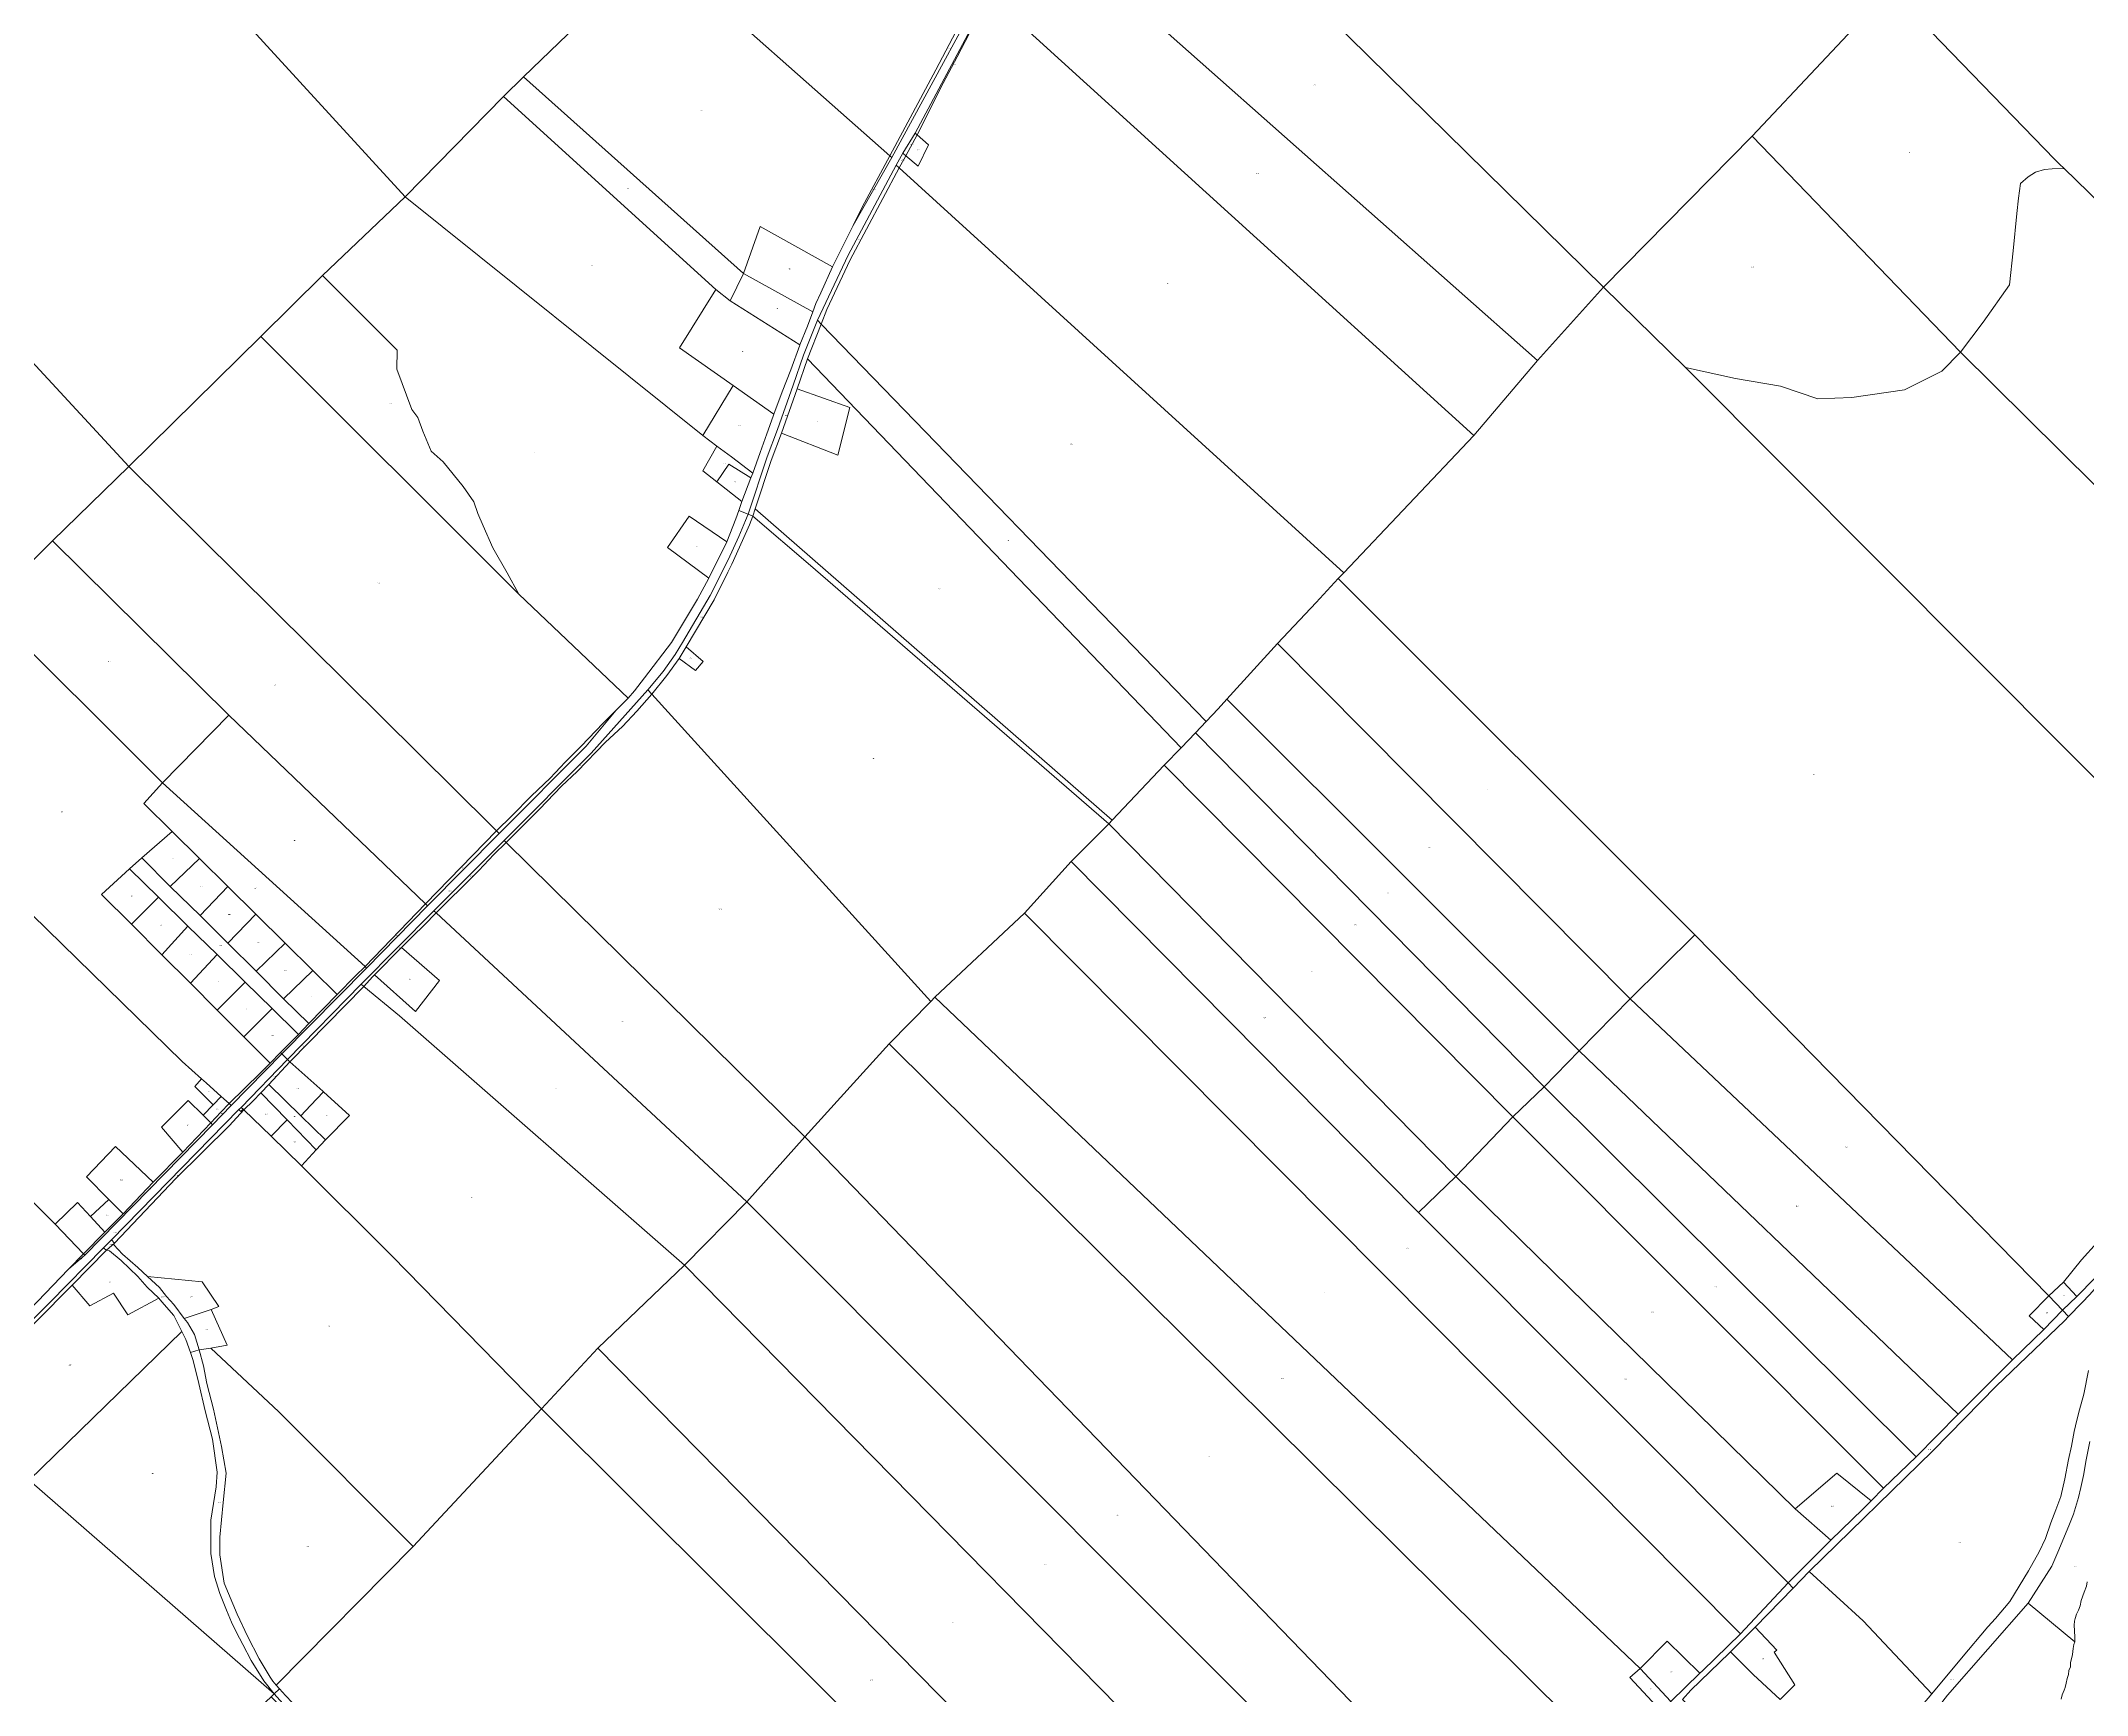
# Model space of a CAD drawing. Header units: metres. Extents: x 208626 to 229755, y 5040476 to 5064226.
# Drawn here: x 215786 to 218932, y 5043026 to 5045568 of the extents above; entities that cross this region are included whole.
import ezdxf

# ---------------------------------------------------------------- set-up
doc = ezdxf.new("R2010")
doc.units = ezdxf.units.M
doc.header["$LTSCALE"] = 0.56
doc.layers.add('6', color=7, linetype='Continuous', lineweight=13)
doc.layers.add('61', color=7, linetype='Continuous')

msp = doc.modelspace()

# ---------------------------------------------------------------- linework, layer by layer
at = {"layer": '6'}
for points in [[(215524.6388, 5046224.6152), (215561.2236, 5046269.5437), (215594.5756, 5046310.6808), (215638.5086, 5046364.8687), (215653.0226, 5046382.7706), (215808.3279, 5046574.3276), (215831.7573, 5046603.2258), (215841.1162, 5046614.7694), (215856.8303, 5046634.1514), (215888.8339, 5046673.6254), (215908.2622, 5046697.5886), (216731.8837, 5045709.6583), (216527.8894, 5045512.6558), (216496.8902, 5045482.6554), (216345.8182, 5045328.1554)], [(215143.5269, 5045754.9349), (215178.131, 5045797.4147), (215281.4719, 5045924.7695), (215338.983, 5045995.6449), (215410.6422, 5046083.9559), (215433.7956, 5046112.4896), (215477.1655, 5046165.9376), (215505.3781, 5046200.7062), (215524.6388, 5046224.6152), (216345.8182, 5045328.1554), (216218.8323, 5045207.3851), (216123.9008, 5045113.6508), (215920.9065, 5044913.6483)], [(217736.3213, 5045634.1693), (217922.709, 5045851.2637), (217988.9401, 5045914.4184), (218044.2005, 5045973.6259), (218119.1967, 5046048.6221), (218628.7131, 5045647.6529), (218416.5133, 5045421.3064), (218188.3937, 5045189.6378)], [(216731.8837, 5045709.6583), (217012.0166, 5045944.7033), (217236.053, 5045740.8087), (217162.6857, 5045612.6428), (217197.818, 5045591.7994), (217161.5963, 5045523.309), (217090.9361, 5045391.1003)], [(217308.8112, 5045765.7399), (217319.254, 5045784.4677), (217396.1678, 5045922.3978), (217736.3213, 5045634.1693), (218188.3937, 5045189.6378), (218086.6665, 5045077.0111)], [(218628.7131, 5045647.6529), (218726.3933, 5045742.8261), (218851.0177, 5045871.9784), (219728.25, 5044981.5459), (219699.5775, 5044934.8203), (219575.1129, 5044711.4926), (218896.3691, 5045371.6042), (218888.6279, 5045379.2604), (218881.3502, 5045386.3629)], [(214765.8869, 5045290.6003), (214766.6066, 5045291.4814), (214793.1852, 5045324.1199), (214852.4175, 5045397.3525), (214910.5471, 5045469.2219), (214936.676, 5045501.5267), (214950.9826, 5045519.203), (214970.8649, 5045543.5449), (214999.5522, 5045578.6667), (215018.0279, 5045601.2865), (215143.5269, 5045754.9349), (215920.9065, 5044913.6483), (215803.9097, 5044799.6469), (215701.9126, 5044697.6456), (215494.9183, 5044495.6431)], [(217243.7728, 5045638.0769), (217247.7708, 5045645.9244), (217308.8112, 5045765.7399), (218086.6665, 5045077.0111), (217988.8964, 5044961.6788)], [(216527.8894, 5045512.6558), (216731.8837, 5045709.6583), (217090.9361, 5045391.1003), (217048.6348, 5045312.2048), (217034.4908, 5045284.1229), (217002.6408, 5045220.8878), (216891.8933, 5045282.6618), (216865.8952, 5045210.6616)], [(217090.9361, 5045391.1003), (217161.5963, 5045523.309), (217197.818, 5045591.7994), (217253.8879, 5045697.82), (217256.5136, 5045703.0715), (217257.5989, 5045705.2421), (217265.2928, 5045720.6339), (217272.0908, 5045715.9428), (217093.8558, 5045388.5108)], [(218416.5133, 5045421.3064), (218628.7131, 5045647.6529), (218881.3502, 5045386.3629), (218888.6279, 5045379.2604), (218896.3691, 5045371.6042), (218878.077, 5045371.4348), (218866.0517, 5045370.2492), (218852.5151, 5045366.1783), (218840.8155, 5045359.2401), (218829.447, 5045348.8773), (218825.9955, 5045326.3822), (218823.68, 5045302.7411), (218817.9129, 5045245.0709), (218812.1459, 5045193.1677), (218771.7768, 5045135.4975), (218737.1747, 5045089.3613)], [(217105.4602, 5045372.7203), (217115.7296, 5045391.4159), (217134.5726, 5045375.2498), (217150.5717, 5045408.2499), (217132.8458, 5045423.5408), (217173.1888, 5045503.2318), (217194.3388, 5045543.5188), (217243.7728, 5045638.0769), (217988.8964, 5044961.6788), (217788.9024, 5044750.6763)], [(217129.7668, 5045426.1969), (217243.0718, 5045638.7129), (217243.7728, 5045638.0769), (217194.3388, 5045543.5188), (217173.1888, 5045503.2318), (217132.8458, 5045423.5408)], [(216496.8902, 5045482.6554), (216527.8894, 5045512.6558), (216865.8952, 5045210.6616), (216845.6972, 5045168.6058), (216823.2996, 5045185.8278)], [(216345.8182, 5045328.1554), (216496.8902, 5045482.6554), (216823.2996, 5045185.8278), (216767.4272, 5045096.1738), (216850.2919, 5045038.1673), (216803.569, 5044961.5421)], [(217111.1938, 5045395.5439), (217129.7668, 5045426.1969), (217132.8458, 5045423.5408), (217115.7296, 5045391.4159)], [(217115.7296, 5045391.4159), (217132.8458, 5045423.5408), (217150.5717, 5045408.2499), (217134.5726, 5045375.2498)], [(218188.3937, 5045189.6378), (218416.5133, 5045421.3064), (218737.1747, 5045089.3613), (218708.3396, 5045060.5262), (218650.6693, 5045031.6911), (218569.9311, 5045020.1571), (218517.8927, 5045017.6865), (218460.3577, 5045037.4582), (218391.1534, 5045048.9922), (218314.1113, 5045066.0185)], [(217034.4908, 5045284.1229), (217048.6348, 5045312.2048), (217090.9361, 5045391.1003), (217093.8558, 5045388.5108)], [(217100.9248, 5045376.8489), (217111.1938, 5045395.5439), (217115.7296, 5045391.4159), (217105.4602, 5045372.7203)], [(216979.6278, 5045138.8638), (217026.8238, 5045238.6059), (217100.9248, 5045376.8489), (217105.4602, 5045372.7203), (217029.8342, 5045231.6312), (216994.2474, 5045155.086), (216985.6838, 5045132.6134)], [(216985.6838, 5045132.6134), (216994.2474, 5045155.086), (217029.8342, 5045231.6312), (217105.4602, 5045372.7203), (217788.9024, 5044750.6763), (217780.4505, 5044741.5867), (217746.206, 5044705.0479), (217686.9055, 5044641.675), (217609.1268, 5044556.082), (217595.9083, 5044541.6739), (217577.136, 5044522.1455)], [(218737.1747, 5045089.3613), (218771.7768, 5045135.4975), (218812.1459, 5045193.1677), (218817.9129, 5045245.0709), (218823.68, 5045302.7411), (218825.9955, 5045326.3822), (218829.447, 5045348.8773), (218840.8155, 5045359.2401), (218852.5151, 5045366.1783), (218866.0517, 5045370.2492), (218878.077, 5045371.4348), (218896.3691, 5045371.6042), (219575.1129, 5044711.4926), (219549.0175, 5044668.791), (219404.3565, 5044429.334)], [(216218.8323, 5045207.3851), (216345.8182, 5045328.1554), (216803.569, 5044961.5421), (216825.3005, 5044945.2502), (216803.5401, 5044907.1419), (216825.1689, 5044890.1903), (216863.6282, 5044860.0686), (216858.8169, 5044846.3642), (216854.3648, 5044833.6818), (216840.6098, 5044798.3118), (216782.3804, 5044837.6952), (216749.2037, 5044789.2062), (216812.8188, 5044742.1689), (216795.5248, 5044710.0298), (216755.2728, 5044643.3578), (216714.008, 5044589.1803), (216698.288, 5044568.9689), (216688.9933, 5044557.9519), (216520.5267, 5044717.4732), (216502.8637, 5044750.4584), (216480.4662, 5044788.9889), (216465.9063, 5044822.6566), (216457.9059, 5044841.6564), (216451.4423, 5044859.6274), (216434.9611, 5044883.048), (216404.4088, 5044921.0013), (216385.9039, 5044937.6551), (216372.9417, 5044968.4298), (216365.2313, 5044989.1514), (216356.0753, 5045001.6807), (216332.9011, 5045063.654), (216333.8388, 5045092.4617)], [(216865.8952, 5045210.6616), (216891.8933, 5045282.6618), (217002.6408, 5045220.8878), (216984.8468, 5045180.9368), (216977.4612, 5045164.1505), (216972.761, 5045151.7287)], [(216123.9008, 5045113.6508), (216218.8323, 5045207.3851), (216333.8388, 5045092.4617), (216332.9011, 5045063.654), (216356.0753, 5045001.6807), (216365.2313, 5044989.1514), (216372.9417, 5044968.4298), (216385.9039, 5044937.6551), (216404.4088, 5044921.0013), (216434.9611, 5044883.048), (216451.4423, 5044859.6274), (216457.9059, 5044841.6564), (216465.9063, 5044822.6566), (216480.4662, 5044788.9889), (216502.8637, 5044750.4584), (216520.5267, 5044717.4732)], [(216845.6972, 5045168.6058), (216865.8952, 5045210.6616), (216972.761, 5045151.7287), (216964.7036, 5045129.5709), (216952.8862, 5045100.8836)], [(216767.4272, 5045096.1738), (216823.2996, 5045185.8278), (216845.6972, 5045168.6058), (216952.8862, 5045100.8836), (216952.6274, 5045100.2554), (216938.902, 5045062.5181), (216925.7484, 5045028.8873), (216912.952, 5044994.1544), (216850.2919, 5045038.1673)], [(216873.2581, 5044840.5271), (216902.4488, 5044928.6768), (216918.1868, 5044970.5518), (216942.3808, 5045038.7688), (216958.1748, 5045084.7658), (216979.6278, 5045138.8638), (216985.6838, 5045132.6134), (216964.5491, 5045079.3182), (216948.7553, 5045033.3211), (216924.5607, 5044965.104), (216908.823, 5044923.2291), (216884.1937, 5044848.8535), (216880.471, 5044837.6116)], [(215920.9065, 5044913.6483), (216123.9008, 5045113.6508), (216520.5267, 5044717.4732), (216688.9933, 5044557.9519), (216670.5188, 5044539.6289), (216668.8788, 5044538.0018), (216650.1838, 5044519.3068), (216616.7372, 5044484.2803), (216591.6857, 5044459.6586), (216568.8792, 5044435.0687), (216540.2468, 5044407.8398), (216509.9298, 5044377.2419), (216486.4073, 5044354.1196), (216478.2088, 5044362.0832)], [(216964.5491, 5045079.3182), (216985.6838, 5045132.6134), (217577.136, 5044522.1455), (217560.9094, 5044504.6735), (217538.91, 5044481.6732)], [(216884.1937, 5044848.8535), (216908.823, 5044923.2291), (216924.5607, 5044965.104), (217011.1372, 5044931.4809), (217029.606, 5045004.4901), (216948.7553, 5045033.3211), (216964.5491, 5045079.3182), (217538.91, 5044481.6732), (217512.9108, 5044454.6729), (217432.8764, 5044370.482)], [(218314.1113, 5045066.0185), (218391.1534, 5045048.9922), (218460.3577, 5045037.4582), (218517.8927, 5045017.6865), (218569.9311, 5045020.1571), (218650.6693, 5045031.6911), (218708.3396, 5045060.5262), (218737.1747, 5045089.3613), (219404.3565, 5044429.334), (219239.8157, 5044141.6584), (219204.9107, 5044172.6985), (219204.8216, 5044172.7879)], [(216803.569, 5044961.5421), (216850.2919, 5045038.1673), (216912.952, 5044994.1544), (216911.8953, 5044991.286), (216902.1787, 5044964.0507), (216891.9093, 5044935.349), (216880.1902, 5044903.8599), (216847.4664, 5044928.6325), (216825.3005, 5044945.2502)], [(216924.5607, 5044965.104), (216948.7553, 5045033.3211), (217029.606, 5045004.4901), (217011.1372, 5044931.4809)], [(216803.5401, 5044907.1419), (216825.3005, 5044945.2502), (216847.4664, 5044928.6325), (216880.1902, 5044903.8599), (216877.2945, 5044896.2383), (216843.3944, 5044917.6917), (216825.1689, 5044890.1903)], [(216825.1689, 5044890.1903), (216843.3944, 5044917.6917), (216877.2945, 5044896.2383), (216863.6282, 5044860.0686)], [(215803.9097, 5044799.6469), (215920.9065, 5044913.6483), (216478.2088, 5044362.0832), (216486.4073, 5044354.1196), (216377.152, 5044241.6572), (216074.915, 5044531.6515)], [(216156.4593, 5044011.0373), (216286.7178, 5044143.1229), (216380.4508, 5044238.4919), (216490.5558, 5044350.0898), (216624.3018, 5044484.3109), (216670.5188, 5044539.6289), (216688.9933, 5044557.9519), (216698.288, 5044568.9689), (216714.008, 5044589.1803), (216755.2728, 5044643.3578), (216795.5248, 5044710.0298), (216812.8188, 5044742.1689), (216840.6098, 5044798.3118), (216854.3648, 5044833.6818), (216858.8169, 5044846.3642), (216873.2581, 5044840.5271), (216869.2018, 5044830.9519), (216858.8158, 5044806.5298), (216842.2638, 5044770.4629), (216814.8778, 5044715.6928), (216772.0758, 5044643.4359), (216761.1278, 5044625.1888), (216742.4658, 5044599.0429), (216719.0208, 5044570.4498), (216632.0988, 5044473.2348), (216498.3528, 5044339.0139), (216389.8048, 5044231.2768), (216278.3708, 5044118.5048), (216165.2841, 5044002.3626)], [(216719.0208, 5044570.4498), (216742.4658, 5044599.0429), (216761.1278, 5044625.1888), (216772.0758, 5044643.4359), (216814.8778, 5044715.6928), (216842.2638, 5044770.4629), (216858.8158, 5044806.5298), (216869.2018, 5044830.9519), (216873.2581, 5044840.5271), (216880.471, 5044837.6116), (216875.1374, 5044824.4181), (216864.7524, 5044799.9992), (216848.2067, 5044763.9461), (216842.1422, 5044751.2897), (216820.8134, 5044709.1588), (216778.0106, 5044636.9016), (216767.0628, 5044618.6552), (216748.4009, 5044592.5089), (216724.9558, 5044563.9161)], [(216724.9558, 5044563.9161), (216748.4009, 5044592.5089), (216767.0628, 5044618.6552), (216792.5115, 5044600.4072), (216804.2635, 5044614.1178), (216778.0106, 5044636.9016), (216820.8134, 5044709.1588), (216842.1422, 5044751.2897), (216848.2067, 5044763.9461), (216864.7524, 5044799.9992), (216875.1374, 5044824.4181), (216880.471, 5044837.6116), (216969.2214, 5044761.7564), (217427.562, 5044364.8916), (217369.915, 5044306.6712), (217297.9862, 5044227.6791), (217160.2048, 5044098.2797), (217153.9212, 5044091.6685)], [(216749.2037, 5044789.2062), (216782.3804, 5044837.6952), (216840.6098, 5044798.3118), (216812.8188, 5044742.1689)], [(216880.471, 5044837.6116), (216884.1937, 5044848.8535), (217432.8764, 5044370.482), (217427.562, 5044364.8916), (216969.2214, 5044761.7564)], [(215701.9126, 5044697.6456), (215803.9097, 5044799.6469), (216074.915, 5044531.6515), (215972.9179, 5044427.6503)], [(217686.9055, 5044641.675), (217746.206, 5044705.0479), (217780.4505, 5044741.5867), (218328.7512, 5044193.9541), (218228.9166, 5044095.6843)], [(215494.9183, 5044495.6431), (215701.9126, 5044697.6456), (215972.9179, 5044427.6503), (215944.2388, 5044396.1143), (215987.4925, 5044353.188), (215941.0133, 5044312.3113), (215922.0309, 5044295.4743), (215879.3176, 5044256.2592), (215925.314, 5044210.5734), (215971.7294, 5044163.3971), (216015.8283, 5044119.7485), (216056.9512, 5044078.429), (216097.7866, 5044037.5935), (216138.265, 5043997.1559), (216123.1147, 5043981.4441), (216075.428, 5043934.9389), (216063.2889, 5043945.7835), (216039.9287, 5043966.6524), (216032.9077, 5043972.9142), (216002.9281, 5043999.6518)], [(216767.0628, 5044618.6552), (216778.0106, 5044636.9016), (216804.2635, 5044614.1178), (216792.5115, 5044600.4072)], [(217609.1268, 5044556.082), (217686.9055, 5044641.675), (218228.9166, 5044095.6843), (218150.9088, 5044016.1116)], [(216486.4073, 5044354.1196), (216509.9298, 5044377.2419), (216540.2468, 5044407.8398), (216568.8792, 5044435.0687), (216591.6857, 5044459.6586), (216616.7372, 5044484.2803), (216650.1838, 5044519.3068), (216668.8788, 5044538.0018), (216670.5188, 5044539.6289), (216624.3018, 5044484.3109), (216490.5558, 5044350.0898)], [(216498.3528, 5044339.0139), (216632.0988, 5044473.2348), (216719.0208, 5044570.4498), (216724.9558, 5044563.9161), (216702.218, 5044537.8098), (216680.0417, 5044514.5106), (216654.1264, 5044490.3353), (216610.1588, 5044445.3138), (216586.4605, 5044422.4056), (216552.599, 5044387.068), (216530.7018, 5044366.0128), (216501.2278, 5044336.2579)], [(216501.2278, 5044336.2579), (216530.7018, 5044366.0128), (216552.599, 5044387.068), (216586.4605, 5044422.4056), (216610.1588, 5044445.3138), (216654.1264, 5044490.3353), (216680.0417, 5044514.5106), (216702.218, 5044537.8098), (216724.9558, 5044563.9161), (217153.9212, 5044091.6685), (217089.9591, 5044026.8276), (216960.5795, 5043883.7877)], [(217560.9094, 5044504.6735), (217577.136, 5044522.1455), (217595.9083, 5044541.6739), (217609.1268, 5044556.082), (218150.9088, 5044016.1116), (218096.9205, 5043960.6826)], [(215972.9179, 5044427.6503), (216074.915, 5044531.6515), (216377.152, 5044241.6572), (216284.2359, 5044145.3726)], [(215276.9242, 5044284.6404), (215494.9183, 5044495.6431), (216002.9281, 5043999.6518), (216032.9077, 5043972.9142), (216022.6884, 5043961.3014), (216050.996, 5043933.0687), (216035.3682, 5043916.9046), (216012.5369, 5043939.7775), (215971.5149, 5043898.7555), (216004.1978, 5043860.3708), (215958.3278, 5043813.8499), (215900.6586, 5043868.9212), (215855.9072, 5043822.3053), (215890.2995, 5043787.6631), (215862.0724, 5043761.2138), (215842.0602, 5043782.8059), (215807.7601, 5043749.286), (215785.9344, 5043771.6492)], [(217512.9108, 5044454.6729), (217538.91, 5044481.6732), (217560.9094, 5044504.6735), (218096.9205, 5043960.6826), (218048.9218, 5043914.682)], [(217427.562, 5044364.8916), (217432.8764, 5044370.482), (217512.9108, 5044454.6729), (218048.9218, 5043914.682), (217960.9244, 5043822.681)], [(215944.2388, 5044396.1143), (215972.9179, 5044427.6503), (216284.2359, 5044145.3726), (216269.6388, 5044131.3369), (216241.2867, 5044102.7041), (216203.8941, 5044139.5914), (216161.6891, 5044181.4588), (216116.4193, 5044225.9235), (216073.2013, 5044268.6221), (216029.8794, 5044311.4245), (215987.4925, 5044353.188)], [(215941.0133, 5044312.3113), (215987.4925, 5044353.188), (216029.8794, 5044311.4245), (215984.9185, 5044268.4025)], [(216377.152, 5044241.6572), (216486.4073, 5044354.1196), (216490.5558, 5044350.0898), (216380.4508, 5044238.4919)], [(217369.915, 5044306.6712), (217427.562, 5044364.8916), (217960.9244, 5043822.681), (217903.926, 5043767.6802)], [(216389.8048, 5044231.2768), (216498.3528, 5044339.0139), (216501.2278, 5044336.2579), (216482.1388, 5044317.4498), (216459.4033, 5044293.0303), (216431.8755, 5044265.7837), (216414.4788, 5044249.2288), (216393.4338, 5044227.9018)], [(216393.4338, 5044227.9018), (216414.4788, 5044249.2288), (216431.8755, 5044265.7837), (216459.4033, 5044293.0303), (216482.1388, 5044317.4498), (216501.2278, 5044336.2579), (216960.5795, 5043883.7877), (216871.0926, 5043783.6837)], [(215879.3176, 5044256.2592), (215922.0309, 5044295.4743), (215966.9103, 5044252.1698), (215925.314, 5044210.5734)], [(215922.0309, 5044295.4743), (215941.0133, 5044312.3113), (215984.9185, 5044268.4025), (216030.573, 5044224.0162), (216073.4375, 5044181.1516), (216116.8088, 5044138.4486), (216158.913, 5044095.9299), (216197.7762, 5044058.0707), (216181.7755, 5044041.2279), (216179.6008, 5044043.7718), (216141.4121, 5044080.7117), (216099.9788, 5044121.6185), (216056.6976, 5044164.158), (216011.8039, 5044207.403), (215966.9103, 5044252.1698)], [(215984.9185, 5044268.4025), (216029.8794, 5044311.4245), (216073.2013, 5044268.6221), (216030.573, 5044224.0162)], [(217297.9862, 5044227.6791), (217369.915, 5044306.6712), (217903.926, 5043767.6802), (218472.1403, 5043198.2353), (218398.745, 5043120.0832)], [(215062.9302, 5044072.6378), (215276.9242, 5044284.6404), (215785.9344, 5043771.6492), (215807.7601, 5043749.286), (215851.3758, 5043704.0908), (215828.4958, 5043680.2869), (215733.1957, 5043581.1388), (215728.4235, 5043580.016), (215719.16, 5043581.1388), (215706.2472, 5043580.5774), (215680.4216, 5043573.2788), (215642.5253, 5043559.5239), (215584.0085, 5043539.7633)], [(216030.573, 5044224.0162), (216073.2013, 5044268.6221), (216116.4193, 5044225.9235), (216073.4375, 5044181.1516)], [(215925.314, 5044210.5734), (215966.9103, 5044252.1698), (216011.8039, 5044207.403), (215971.7294, 5044163.3971)], [(216073.4375, 5044181.1516), (216116.4193, 5044225.9235), (216161.6891, 5044181.4588), (216116.8088, 5044138.4486)], [(216278.3708, 5044118.5048), (216389.8048, 5044231.2768), (216393.4338, 5044227.9018), (216375.1868, 5044208.8138), (216357.7828, 5044192.2518), (216340.0955, 5044174.7889), (216298.5561, 5044132.4908), (216295.7688, 5044129.6526), (216282.2709, 5044114.7748)], [(216282.2709, 5044114.7748), (216295.7688, 5044129.6526), (216298.5561, 5044132.4908), (216361.7533, 5044076.213), (216398.8626, 5044124.0786), (216340.0955, 5044174.7889), (216357.7828, 5044192.2518), (216375.1868, 5044208.8138), (216393.4338, 5044227.9018), (216871.0926, 5043783.6837), (216775.5389, 5043686.6132), (216337.01, 5044069.8607)], [(216284.2359, 5044145.3726), (216377.152, 5044241.6572), (216380.4508, 5044238.4919), (216286.7178, 5044143.1229)], [(217160.2048, 5044098.2797), (217297.9862, 5044227.6791), (218398.745, 5043120.0832), (218340.2089, 5043063.2979), (218336.4953, 5043059.7163), (218286.1004, 5043108.6513), (218244.4752, 5043066.9266)], [(215971.7294, 5044163.3971), (216011.8039, 5044207.403), (216056.6976, 5044164.158), (216015.8283, 5044119.7485)], [(218228.9166, 5044095.6843), (218328.7512, 5044193.9541), (218872.8217, 5043639.2283), (218842.5561, 5043608.8054), (218865.19, 5043587.5861), (218817.0929, 5043540.9037)], [(216015.8283, 5044119.7485), (216056.6976, 5044164.158), (216099.9788, 5044121.6185), (216056.9512, 5044078.429)], [(216116.8088, 5044138.4486), (216161.6891, 5044181.4588), (216203.8941, 5044139.5914), (216158.913, 5044095.9299)], [(216298.5561, 5044132.4908), (216340.0955, 5044174.7889), (216398.8626, 5044124.0786), (216361.7533, 5044076.213)], [(216154.1808, 5044013.2771), (216181.7755, 5044041.2279), (216197.7762, 5044058.0707), (216241.2867, 5044102.7041), (216269.6388, 5044131.3369), (216284.2359, 5044145.3726), (216286.7178, 5044143.1229), (216156.4593, 5044011.0373)], [(216158.913, 5044095.9299), (216203.8941, 5044139.5914), (216241.2867, 5044102.7041), (216197.7762, 5044058.0707)], [(216056.9512, 5044078.429), (216099.9788, 5044121.6185), (216141.4121, 5044080.7117), (216097.7866, 5044037.5935)], [(216165.2841, 5044002.3626), (216278.3708, 5044118.5048), (216282.2709, 5044114.7748), (216168.5818, 5043999.1208)], [(216168.5818, 5043999.1208), (216282.2709, 5044114.7748), (216337.01, 5044069.8607), (216775.5389, 5043686.6132), (216642.3194, 5043559.1192), (216555.6856, 5043465.5546), (216325.7964, 5043700.1714), (216186.7435, 5043839.4193), (216208.9167, 5043863.5729), (216223.2412, 5043879.1768), (216260.534, 5043916.4696), (216220.3677, 5043952.9843), (216219.5119, 5043953.7623)], [(216097.7866, 5044037.5935), (216141.4121, 5044080.7117), (216179.6008, 5044043.7718), (216181.7755, 5044041.2279), (216154.1808, 5044013.2771), (216138.265, 5043997.1559)], [(217089.9591, 5044026.8276), (217153.9212, 5044091.6685), (217160.2048, 5044098.2797), (218244.4752, 5043066.9266), (218228.7999, 5043052.8188), (218276.6098, 5043001.0901), (218200.2213, 5042925.2129)], [(218150.9088, 5044016.1116), (218228.9166, 5044095.6843), (218817.0929, 5043540.9037), (218733.6304, 5043457.4412)], [(215722.4481, 5043568.6179), (215733.1957, 5043581.1388), (215828.4958, 5043680.2869), (215853.4928, 5043701.8978), (216049.8318, 5043902.4148), (216078.6098, 5043932.0958), (216156.4593, 5044011.0373), (216165.2841, 5044002.3626), (216093.8428, 5043928.9909), (216090.4448, 5043925.4878), (215894.5518, 5043725.4258), (215882.3348, 5043713.0368), (215799.5787, 5043629.1218), (215770.9498, 5043600.7148), (215745.3888, 5043575.7818), (215735.9818, 5043568.6298), (215727.5977, 5043567.1988)], [(216075.428, 5043934.9389), (216123.1147, 5043981.4441), (216138.265, 5043997.1559), (216154.1808, 5044013.2771), (216156.4593, 5044011.0373), (216078.6098, 5043932.0958)], [(216960.5795, 5043883.7877), (217089.9591, 5044026.8276), (218200.2213, 5042925.2129), (218170.1095, 5042894.8852), (218145.8409, 5042868.9994), (218103.6439, 5042829.9083), (218085.8117, 5042819.2782), (218067.7622, 5042810.221), (218044.582, 5042806.093), (218026.4824, 5042803.5527), (218007.9494, 5042800.6839)], [(218096.9205, 5043960.6826), (218150.9088, 5044016.1116), (218733.6304, 5043457.4412), (218668.7283, 5043391.8782)], [(216093.8428, 5043928.9909), (216165.2841, 5044002.3626), (216168.5818, 5043999.1208), (216136.4498, 5043964.2318), (216124.0738, 5043951.3298), (216112.2246, 5043938.9536), (216097.742, 5043925.2609), (216096.8278, 5043926.1348)], [(216136.4498, 5043964.2318), (216168.5818, 5043999.1208), (216219.5119, 5043953.7623), (216220.3677, 5043952.9843), (216200.3066, 5043931.9241), (216185.762, 5043915.9247)], [(216022.6884, 5043961.3014), (216032.9077, 5043972.9142), (216039.9287, 5043966.6524), (216063.2889, 5043945.7835), (216050.996, 5043933.0687)], [(216035.3682, 5043916.9046), (216050.996, 5043933.0687), (216063.2889, 5043945.7835), (216075.428, 5043934.9389), (216062.4178, 5043921.6861), (216047.0338, 5043905.2178)], [(216097.742, 5043925.2609), (216112.2246, 5043938.9536), (216124.0738, 5043951.3298), (216164.656, 5043909.7131), (216140.1362, 5043884.71)], [(216124.0738, 5043951.3298), (216136.4498, 5043964.2318), (216185.762, 5043915.9247), (216223.2412, 5043879.1768), (216208.9167, 5043863.5729), (216164.656, 5043909.7131)], [(216185.762, 5043915.9247), (216200.3066, 5043931.9241), (216220.3677, 5043952.9843), (216260.534, 5043916.4696), (216223.2412, 5043879.1768)], [(218048.9218, 5043914.682), (218096.9205, 5043960.6826), (218668.7283, 5043391.8782), (218618.6399, 5043344.0515)], [(215894.5518, 5043725.4258), (216090.4448, 5043925.4878), (216093.4138, 5043922.6478), (216096.8278, 5043926.1348), (216097.742, 5043925.2609), (216075.6659, 5043901.152), (215993.4168, 5043819.7448), (215899.1788, 5043720.5618)], [(215898.2551, 5043717.5655), (215899.1788, 5043720.5618), (215993.4168, 5043819.7448), (216075.6659, 5043901.152), (216097.742, 5043925.2609), (216140.1362, 5043884.71), (216186.7435, 5043839.4193), (216325.7964, 5043700.1714), (216555.6856, 5043465.5546), (216358.1604, 5043254.168), (216151.5552, 5043461.2031), (216047.0098, 5043559.2227), (216072.1766, 5043563.5285), (216047.6706, 5043618.4382), (216059.6905, 5043623.1847), (216033.9361, 5043660.6531), (215949.9613, 5043669.0321), (215934.8287, 5043682.8409), (215911.5537, 5043703.5856)], [(215971.5149, 5043898.7555), (216012.5369, 5043939.7775), (216035.3682, 5043916.9046), (216047.0338, 5043905.2178), (216004.1978, 5043860.3708)], [(216047.0338, 5043905.2178), (216062.4178, 5043921.6861), (216075.428, 5043934.9389), (216078.6098, 5043932.0958), (216049.8318, 5043902.4148)], [(216090.4448, 5043925.4878), (216093.8428, 5043928.9909), (216096.8278, 5043926.1348), (216093.4138, 5043922.6478)], [(217960.9244, 5043822.681), (218048.9218, 5043914.682), (218618.6399, 5043344.0515), (218599.478, 5043324.5399), (218546.9007, 5043366.9056), (218482.6497, 5043312.2323)], [(215851.3758, 5043704.0908), (215884.4548, 5043736.9888), (215912.5718, 5043765.2869), (215958.3278, 5043813.8499), (216004.1978, 5043860.3708), (216047.0338, 5043905.2178), (216049.8318, 5043902.4148), (215853.4928, 5043701.8978)], [(216140.1362, 5043884.71), (216164.656, 5043909.7131), (216208.9167, 5043863.5729), (216186.7435, 5043839.4193)], [(216871.0926, 5043783.6837), (216960.5795, 5043883.7877), (218007.9494, 5042800.6839), (217991.5124, 5042798.7009), (217973.8702, 5042795.9713), (217953.6443, 5042792.7777), (217925.7338, 5042786.5351), (217896.6288, 5042779.2588), (217880.4155, 5042773.7043)], [(215855.9072, 5043822.3053), (215900.6586, 5043868.9212), (215958.3278, 5043813.8499), (215912.5718, 5043765.2869), (215890.2995, 5043787.6631)], [(217903.926, 5043767.6802), (217960.9244, 5043822.681), (218482.6497, 5043312.2323), (218537.6697, 5043263.7646), (218472.1403, 5043198.2353)], [(215862.0724, 5043761.2138), (215890.2995, 5043787.6631), (215912.5718, 5043765.2869), (215884.4548, 5043736.9888)], [(215807.7601, 5043749.286), (215842.0602, 5043782.8059), (215862.0724, 5043761.2138), (215884.4548, 5043736.9888), (215851.3758, 5043704.0908)], [(216775.5389, 5043686.6132), (216871.0926, 5043783.6837), (217880.4155, 5042773.7043), (217855.6476, 5042766.4009), (217844.7998, 5042762.8108), (217800.133, 5042820.4244), (217772.3545, 5042799.0563), (217779.4772, 5042791.2214), (217749.918, 5042770.9217), (217779.4951, 5042739.4157), (217769.2776, 5042734.9648), (217751.5653, 5042725.6038), (217731.8527, 5042713.4104)], [(218893.6373, 5043617.211), (218893.8605, 5043617.4434), (218916.0641, 5043638.1988), (218943.2634, 5043666.3287), (218954.0463, 5043679.1516), (218969.6336, 5043701.1271), (218990.3798, 5043741.5609), (218998.6931, 5043754.9983), (219007.8264, 5043761.2023), (219017.4203, 5043763.2277), (219015.6081, 5043752.6744), (219014.8619, 5043753.4206), (219013.3696, 5043753.4206), (219011.4689, 5043752.2895), (219005.4101, 5043747.4883), (218990.7994, 5043721.5758), (218960.6652, 5043670.1938), (218948.9058, 5043656.6705), (218945.9395, 5043653.2593), (218936.0383, 5043641.3701), (218923.295, 5043628.6267), (218902.8989, 5043607.4148)], [(215882.3348, 5043713.0368), (215894.5518, 5043725.4258), (215899.1788, 5043720.5618), (215886.7458, 5043709.4248), (215883.7988, 5043711.8378)], [(215637.9448, 5043486.2816), (215722.4481, 5043568.6179), (215727.5977, 5043567.1988), (215735.9818, 5043568.6298), (215745.3888, 5043575.7818), (215770.9498, 5043600.7148), (215799.5787, 5043629.1218), (215882.3348, 5043713.0368), (215883.7988, 5043711.8378), (215886.7458, 5043709.4248), (215833.9717, 5043655.8085), (215723.5617, 5043544.1181), (215654.3152, 5043470.5378), (215649.4788, 5043475.1899)], [(215828.4958, 5043680.2869), (215851.3758, 5043704.0908), (215853.4928, 5043701.8978)], [(215833.9717, 5043655.8085), (215886.7458, 5043709.4248), (215891.2372, 5043708.5826), (215909.4939, 5043693.63), (215934.8287, 5043668.9674), (215949.2344, 5043652.459), (215967.3339, 5043635.6284), (215919.5678, 5043610.0048), (215897.3701, 5043643.3013), (215861.2989, 5043623.8784)], [(215886.7458, 5043709.4248), (215899.1788, 5043720.5618), (215898.2551, 5043717.5655), (215911.5537, 5043703.5856), (215934.8287, 5043682.8409), (215949.9613, 5043669.0321), (215968.1251, 5043652.3191), (215979.224, 5043638.4456), (215990.3228, 5043625.9594), (216006.3537, 5043604.7942), (216011.1331, 5043598.2123), (216022.2319, 5043580.1767), (216029.4192, 5043556.2132), (216015.9451, 5043552.1719), (216008.9198, 5043572.3697), (216002.809, 5043584.3388), (215990.3228, 5043609.3112), (215971.802, 5043630.2636), (215967.3339, 5043635.6284), (215949.2344, 5043652.459), (215934.8287, 5043668.9674), (215909.4939, 5043693.63), (215891.2372, 5043708.5826)], [(218895.2816, 5043660.4827), (218923.1351, 5043694.7289), (218947.1979, 5043721.1393), (218969.6336, 5043701.1271), (218954.0463, 5043679.1516), (218943.2634, 5043666.3287), (218916.0641, 5043638.1988)], [(215949.9613, 5043669.0321), (216033.9361, 5043660.6531), (216059.6905, 5043623.1847), (216047.6706, 5043618.4382), (216006.3537, 5043604.7942), (215990.3228, 5043625.9594), (215979.224, 5043638.4456), (215968.1251, 5043652.3191)], [(216642.3194, 5043559.1192), (216775.5389, 5043686.6132), (217731.8527, 5042713.4104), (217722.9108, 5042707.9233), (217710.5142, 5042700.8105), (217697.5079, 5042693.2912), (217667.2275, 5042675.814), (217638.573, 5042658.7432), (217611.7475, 5042644.3143), (217587.1574, 5042630.9016), (217566.4286, 5042619.5211)], [(218872.8217, 5043639.2283), (218895.2816, 5043660.4827), (218916.0641, 5043638.1988), (218893.8605, 5043617.4434)], [(215654.3152, 5043470.5378), (215723.5617, 5043544.1181), (215833.9717, 5043655.8085), (215861.2989, 5043623.8784), (215897.3701, 5043643.3013), (215919.5678, 5043610.0048), (215967.3339, 5043635.6284), (215971.802, 5043630.2636), (215990.3228, 5043609.3112), (216002.809, 5043584.3388), (215768.0615, 5043355.8582)], [(218842.5561, 5043608.8054), (218872.8217, 5043639.2283), (218893.8605, 5043617.4434), (218893.6373, 5043617.211), (218865.19, 5043587.5861)], [(216006.3537, 5043604.7942), (216047.6706, 5043618.4382), (216072.1766, 5043563.5285), (216047.0098, 5043559.2227), (216029.4192, 5043556.2132), (216022.2319, 5043580.1767), (216011.1331, 5043598.2123)], [(218472.1403, 5043198.2353), (218537.6697, 5043263.7646), (218586.9702, 5043311.7898), (218599.478, 5043324.5399), (218618.6399, 5043344.0515), (218668.7283, 5043391.8782), (218733.6304, 5043457.4412), (218817.0929, 5043540.9037), (218865.19, 5043587.5861), (218893.6373, 5043617.211), (218902.8989, 5043607.4148), (218896.7463, 5043601.0161), (218792.3791, 5043501.2548), (218694.6653, 5043401.0706), (218504.5368, 5043215.538), (218479.923, 5043190.1577)], [(215768.0615, 5043355.8582), (216002.809, 5043584.3388), (216008.9198, 5043572.3697), (216015.9451, 5043552.1719), (216020.1815, 5043539.9923), (216028.6278, 5043504.7994), (216038.4818, 5043462.568), (216049.7435, 5043418.9289), (216056.7821, 5043368.2511), (216055.3744, 5043345.7277), (216046.9636, 5043294.4425), (216047.1112, 5043243.3696), (216052.7203, 5043207.9433), (216060.9865, 5043181.964), (216071.5145, 5043156.4563), (216078.925, 5043137.93), (216086.3355, 5043123.109), (216096.2161, 5043103.3476), (216109.4024, 5043078.9326), (216128.8147, 5043047.9424), (216144.4715, 5043028.0069)], [(216015.9451, 5043552.1719), (216029.4192, 5043556.2132), (216036.1055, 5043531.6194), (216041.2972, 5043504.7994), (216051.1512, 5043465.3834), (216063.8206, 5043407.6671), (216070.8592, 5043366.8434), (216066.1528, 5043321.6026), (216061.1341, 5043268.4632), (216061.0052, 5043241.5569), (216067.7765, 5043197.9058), (216087.5562, 5043150.3756), (216103.7932, 5043116.1302), (216121.5064, 5043081.5895), (216138.3339, 5043053.2485), (216142.3897, 5043047.4368), (216147.386, 5043041.3303), (216152.829, 5043035.3036), (216144.4715, 5043028.0069), (216128.8147, 5043047.9424), (216109.4024, 5043078.9326), (216096.2161, 5043103.3476), (216086.3355, 5043123.109), (216078.925, 5043137.93), (216071.5145, 5043156.4563), (216060.9865, 5043181.964), (216052.7203, 5043207.9433), (216047.1112, 5043243.3696), (216046.9636, 5043294.4425), (216055.3744, 5043345.7277), (216056.7821, 5043368.2511), (216049.7435, 5043418.9289), (216038.4818, 5043462.568), (216028.6278, 5043504.7994), (216020.1815, 5043539.9923)], [(216029.4192, 5043556.2132), (216047.0098, 5043559.2227), (216151.5552, 5043461.2031), (216358.1604, 5043254.168), (216147.386, 5043041.3303), (216142.3897, 5043047.4368), (216138.3339, 5043053.2485), (216121.5064, 5043081.5895), (216103.7932, 5043116.1302), (216087.5562, 5043150.3756), (216067.7765, 5043197.9058), (216061.0052, 5043241.5569), (216061.1341, 5043268.4632), (216066.1528, 5043321.6026), (216070.8592, 5043366.8434), (216063.8206, 5043407.6671), (216051.1512, 5043465.3834), (216041.2972, 5043504.7994), (216036.1055, 5043531.6194)], [(216555.6856, 5043465.5546), (216642.3194, 5043559.1192), (217566.4286, 5042619.5211), (217544.3312, 5042606.8885), (217519.8991, 5042593.8447), (217503.1005, 5042584.2156), (217492.5651, 5042578.021), (217477.5532, 5042570.6835), (217462.2414, 5042563.7861), (217113.7689, 5042910.0491)], [(216147.386, 5043041.3303), (216358.1604, 5043254.168), (216555.6856, 5043465.5546), (217113.7689, 5042910.0491), (216985.6387, 5042785.893), (216871.9411, 5042677.3635), (216705.1451, 5042527.3015), (216503.2436, 5042716.097), (216353.0612, 5042851.8041), (216256.2038, 5042936.1589), (216212.7291, 5042975.4583), (216197.0385, 5042989.1642), (216183.5024, 5043002.766), (216161.9514, 5043025.2027), (216152.829, 5043035.3036)], [(215400.4293, 5042979.2348), (215485.2453, 5043069.7125), (215549.4537, 5043134.4165), (215569.5803, 5043155.8277), (215584.9964, 5043169.9591), (215665.8046, 5043249.9784), (215670.1076, 5043254.5747), (215746.2593, 5043332.1331), (215768.0615, 5043355.8582), (216144.4715, 5043028.0069), (216140.1052, 5043023.1362), (216029.4119, 5042919.0925), (215820.4173, 5042720.3852), (215726.2938, 5042628.2266), (215696.176, 5042660.7567), (215683.6184, 5042674.4265), (215663.6328, 5042696.182), (215638.9813, 5042723.0167), (215624.8097, 5042738.4433), (215597.6733, 5042767.9829), (215573.9619, 5042794.4628), (215546.8693, 5042824.1806), (215491.4575, 5042883.6053), (215458.4509, 5042920.5798)], [(218482.6497, 5043312.2323), (218546.9007, 5043366.9056), (218599.478, 5043324.5399), (218586.9702, 5043311.7898), (218537.6697, 5043263.7646)], [(218309.7948, 5043019.2595), (218322.6478, 5043033.5261), (218381.5297, 5043090.3776), (218383.5844, 5043092.4102), (218418.0234, 5043057.2368), (218459.9916, 5043018.95), (218482.0802, 5043041.4067), (218450.4199, 5043091.8422), (218454.4695, 5043094.7873), (218421.5564, 5043129.9735), (218479.923, 5043190.1577), (218504.5368, 5043215.538), (218587.3689, 5043140.0688), (218692.8527, 5043027.5653), (218504.375, 5042805.4561), (218498.8476, 5042814.5825), (218485.0611, 5042841.7109), (218457.0432, 5042873.7313)], [(218383.5844, 5043092.4102), (218421.5564, 5043129.9735), (218454.4695, 5043094.7873), (218450.4199, 5043091.8422), (218482.0802, 5043041.4067), (218459.9916, 5043018.95), (218418.0234, 5043057.2368)], [(218244.4752, 5043066.9266), (218286.1004, 5043108.6513), (218336.4953, 5043059.7163), (218291.5014, 5043015.9817)], [(218228.7999, 5043052.8188), (218244.4752, 5043066.9266), (218291.5014, 5043015.9817), (218276.6098, 5043001.0901)], [(216144.4715, 5043028.0069), (216152.829, 5043035.3036), (216161.9514, 5043025.2027), (216183.5024, 5043002.766), (216197.0385, 5042989.1642), (216212.7291, 5042975.4583), (216256.2038, 5042936.1589), (216353.0612, 5042851.8041), (216503.2436, 5042716.097), (216705.1451, 5042527.3015), (216764.8988, 5042471.1007), (216784.5377, 5042450.7316), (216776.4792, 5042442.5358), (216707.3832, 5042510.4738), (216634.1255, 5042578.5806), (216550.9262, 5042656.7822), (216455.4565, 5042743.6963), (216407.5322, 5042786.576), (216367.5366, 5042824.0595), (216275.8508, 5042905.7108), (216253.1008, 5042926.0457), (216204.4983, 5042968.3155), (216175.0134, 5042994.8378), (216157.6293, 5043012.9362)], [(216140.1052, 5043023.1362), (216144.4715, 5043028.0069), (216157.6293, 5043012.9362), (216175.0134, 5042994.8378), (216170.3997, 5042989.9204), (216155.5004, 5043007.3213)]]:
    msp.add_lwpolyline(points, close=True, dxfattribs=at)
for points in [[(217243.0718, 5045638.7129), (217129.7668, 5045426.1969), (217111.1938, 5045395.5439), (217100.9248, 5045376.8489), (217026.8238, 5045238.6059), (216979.6278, 5045138.8638), (216958.1748, 5045084.7658), (216942.3808, 5045038.7688), (216918.1868, 5044970.5518), (216902.4488, 5044928.6768), (216873.2581, 5044840.5271), (216858.8169, 5044846.3642), (216863.6282, 5044860.0686), (216877.2945, 5044896.2383), (216880.1902, 5044903.8599), (216891.9093, 5044935.349), (216902.1787, 5044964.0507), (216911.8953, 5044991.286), (216912.952, 5044994.1544), (216925.7484, 5045028.8873), (216938.902, 5045062.5181), (216952.6274, 5045100.2554), (216952.8862, 5045100.8836), (216964.7036, 5045129.5709), (216972.761, 5045151.7287), (216977.4612, 5045164.1505), (216984.8468, 5045180.9368), (217002.6408, 5045220.8878), (217034.4908, 5045284.1229), (217093.8558, 5045388.5108), (217272.0908, 5045715.9428)], [(218947.1979, 5043721.1393), (218923.1351, 5043694.7289), (218895.2816, 5043660.4827), (218872.8217, 5043639.2283), (218328.7512, 5044193.9541), (217780.4505, 5044741.5867), (217788.9024, 5044750.6763), (217988.8964, 5044961.6788), (218086.6665, 5045077.0111), (218188.3937, 5045189.6378), (218314.1113, 5045066.0185), (219204.8216, 5044172.7879)], [(218933.9144, 5043524.556), (218926.4808, 5043488.4499), (218920.1091, 5043464.0251), (218915.8613, 5043448.0959), (218911.4941, 5043431.0348), (218907.7535, 5043408.5916), (218902.7661, 5043388.0187), (218897.1553, 5043358.0945), (218891.1064, 5043330.8784), (218883.4401, 5043310.7144), (218875.959, 5043290.7649), (218867.8545, 5043266.4514), (218857.8798, 5043245.8785), (218841.5251, 5043216.5917), (218812.8526, 5043169.8661), (218790.5517, 5043143.3174), (218778.8703, 5043130.5741), (218738.5164, 5043082.7865), (218692.8527, 5043027.5653), (218587.3689, 5043140.0688), (218504.5368, 5043215.538), (218694.6653, 5043401.0706), (218792.3791, 5043501.2548), (218896.7463, 5043601.0161), (218902.8989, 5043607.4148), (218923.295, 5043628.6267), (218936.0383, 5043641.3701)], [(218504.375, 5042805.4561), (218692.8527, 5043027.5653), (218738.5164, 5043082.7865), (218778.8703, 5043130.5741), (218790.5517, 5043143.3174), (218812.8526, 5043169.8661), (218841.5251, 5043216.5917), (218857.8798, 5043245.8785), (218867.8545, 5043266.4514), (218875.959, 5043290.7649), (218883.4401, 5043310.7144), (218891.1064, 5043330.8784), (218897.1553, 5043358.0945), (218902.7661, 5043388.0187), (218907.7535, 5043408.5916), (218911.4941, 5043431.0348), (218915.8613, 5043448.0959), (218920.1091, 5043464.0251), (218926.4808, 5043488.4499), (218933.9144, 5043524.556)], [(218935.8075, 5043415.4493), (218930.1967, 5043387.3953), (218925.8328, 5043363.0818), (218922.0922, 5043345.0026), (218918.3517, 5043329.4171), (218910.7622, 5043303.6311), (218904.6364, 5043288.2712), (218888.3278, 5043248.9607), (218877.6091, 5043224.1275), (218840.8816, 5043167.1158), (218716.9963, 5043025.8162), (218704.4479, 5043009.6626), (218697.6603, 5043000.2503), (218690.8027, 5042992.1458), (218517.2834, 5042790.6275), (218512.317, 5042785.4191), (218444.0279, 5042713.9972), (218427.3974, 5042698.6971), (218420.7452, 5042693.3754), (218410.9735, 5042686.0706), (218399.1698, 5042677.6892), (218380.6804, 5042666.2823), (218372.0476, 5042683.5478)], [(218840.8816, 5043167.1158), (218877.6091, 5043224.1275), (218888.3278, 5043248.9607), (218904.6364, 5043288.2712), (218910.7622, 5043303.6311), (218918.3517, 5043329.4171), (218922.0922, 5043345.0026), (218925.8328, 5043363.0818), (218930.1967, 5043387.3953), (218935.8075, 5043415.4493)], [(218291.5014, 5043015.9817), (218336.4953, 5043059.7163), (218340.2089, 5043063.2979), (218398.745, 5043120.0832), (218472.1403, 5043198.2353), (218479.923, 5043190.1577), (218421.5564, 5043129.9735), (218383.5844, 5043092.4102), (218381.5297, 5043090.3776), (218322.6478, 5043033.5261), (218309.7948, 5043019.2595)], [(218930.5896, 5043193.2526), (218926.9264, 5043184.1626), (218922.3136, 5043171.0024), (218920.8212, 5043162.8621), (218918.3791, 5043156.2142), (218915.53, 5043150.2446), (218913.0879, 5043143.461), (218912.1382, 5043139.2552), (218911.547, 5043133.2357), (218912.5645, 5043115.6003), (218912.5645, 5043107.8), (218840.8816, 5043167.1158)], [(218931.9463, 5043199.9006), (218930.5896, 5043193.2526)], [(218716.9963, 5043025.8162), (218840.8816, 5043167.1158), (218912.5645, 5043107.8), (218911.2079, 5043103.3912), (218910.1905, 5043097.6257), (218909.0177, 5043087.9711), (218905.8973, 5043075.3536), (218905.8973, 5043072.7759), (218906.1208, 5043069.4769), (218903.5908, 5043063.8215), (218903.0685, 5043057.2677), (218901.0336, 5043051.1632), (218899.3379, 5043044.3803), (218897.9813, 5043037.2583), (218896.2856, 5043033.5277), (218893.2333, 5043026.4057), (218891.5376, 5043019.6229)]]:
    msp.add_lwpolyline(points, dxfattribs=at)

# ---------------------------------------------------------------- texts
at = {"layer": '61'}
for s, width, p in [('4224', 1.2, (217181.5156, 5045555.25)), ('4225', 1.2, (217186.7656, 5045531)), ('3253', 1.2, (217741.1719, 5045499.5)), ('485', 1.15, (216799.8672, 5045460)), ('4226', 1.2, (217122.0156, 5045408.25)), ('3444', 1.2, (217133.1563, 5045400)), ('648', 1.15, (218656.4375, 5045396)), ('4293', 1.2, (217108.3281, 5045384.25)), ('649', 1.15, (217654.4453, 5045363.5)), ('484', 1.15, (216686.7422, 5045340.5)), ('4223', 1.2, (217064.1719, 5045338.75)), ('4222', 1.2, (217042.5469, 5045261.75)), ('472', 1.15, (216630.8203, 5045222)), ('483', 1.15, (216934.625, 5045217)), ('3780', 1.2, (218414.6328, 5045219.5)), ('644', 1.15, (217516.9844, 5045194.5)), ('482', 1.15, (216915.7188, 5045156)), ('480', 1.15, (216322.2188, 5045009.75)), ('4221', 1.1, (216929.8906, 5044991.75)), ('479', 1.15, (216977.3594, 5044982.5)), ('478', 1.15, (216858.2656, 5044976.5)), ('643', 1.15, (217368.9063, 5044947.5)), ('473', 1.15, (216541.2344, 5044934.75)), ('476', 1.15, (216835.7266, 5044917.5)), ('477', 1.15, (216850.6797, 5044889)), ('475', 1.15, (216793.0859, 5044790)), ('638', 1.15, (217270.8438, 5044799.5)), ('637', 1.15, (217165.7578, 5044725)), ('4220', 1.2, (216799.75, 5044681.75)), ('3541', 1.1, (215889.1094, 5044613.5)), ('474', 1.15, (216783.0469, 5044618.5)), ('4449', 1.2, (217154.9141, 5044607)), ('470', 1.15, (216144.3906, 5044577.5)), ('4218', 1.1, (216581.4688, 5044445)), ('4219', 1.1, (216615.1484, 5044453.5)), ('636', 1.15, (217063.75, 5044464.5)), ('842', 1.15, (218510.1406, 5044439.25)), ('336', 1.15, (215816.5938, 5044382.5)), ('469', 1.15, (216173.7109, 5044338.5)), ('839', 1.15, (217919.0156, 5044327.5)), ('3755', 1.2, (215985.875, 5044311)), ('4215', 1.1, (216433.8594, 5044296.25)), ('3783', 1.2, (216028.9844, 5044267.5)), ('468', 1.15, (216114.3984, 5044265)), ('4806', 1.2, (216412.6535, 5044260.8746)), ('4216', 1.1, (216446.0547, 5044283.5)), ('334', 1.15, (215924.3047, 5044253)), ('3831', 1.05, (216073.5, 5044224.75)), ('4448', 1.2, (216827.5781, 5044233)), ('333', 1.15, (215968.5625, 5044208.5)), ('4213', 1.1, (216332.375, 5044192.5)), ('332', 1.15, (216014.0234, 5044163.5)), ('328', 1.15, (216060.75, 5044177)), ('3486', 1.2, (216117.6953, 5044182)), ('4214', 1.1, (216335.3047, 5044173)), ('327', 1.15, (216160.0156, 5044138.5)), ('335', 1.15, (216199.7109, 5044099)), ('467', 1.15, (216351.8125, 5044125.5)), ('330', 1.15, (216099.2109, 5044079.5)), ('329', 1.15, (216139.7813, 5044038.75)), ('4447', 1.2, (216677.8594, 5044060)), ('635', 1.15, (217665.4219, 5044065.75)), ('4212', 1.1, (216188.0625, 5044022.5)), ('4812', 1.1, (216143.9293, 5043975.9256)), ('325', 1.15, (216043.1172, 5043953)), ('464', 1.15, (216179.2969, 5043957.5)), ('3564', 1.2, (216575.1563, 5043957.5)), ('326', 1.15, (216055.3906, 5043925.75)), ('4210', 1.1, (216062.8281, 5043919)), ('4209', 1.2, (216093.6406, 5043926)), ('457', 1.15, (216130.9375, 5043918)), ('463', 1.15, (216173.6563, 5043914.25)), ('465', 1.15, (216223.0234, 5043916)), ('454', 1.15, (216009.2813, 5043901)), ('458', 1.15, (216174.5313, 5043875.5)), ('840', 1.15, (218559.9531, 5043867.5)), ('323', 1.15, (215908, 5043817)), ('4208', 1.2, (215993.75, 5043823.5)), ('4207', 1.2, (215950.6094, 5043803.25)), ('462', 1.15, (216446.4844, 5043790)), ('838', 1.15, (218484.0078, 5043776.5)), ('320', 1.15, (215846.1094, 5043744)), ('4807', 1.2, (215897.8274, 5043736.1942)), ('4206', 1.2, (215844.4548, 5043695.4252)), ('4625', 1.2, (215891.1641, 5043717.5)), ('633', 1.15, (217885.0625, 5043711.75)), ('4765', 1.2, (215970.9896, 5043636.9832)), ('455', 1.15, (216015.4219, 5043637)), ('632', 1.15, (217758.2344, 5043643.5)), ('829', 1.15, (218894.2109, 5043639)), ('828', 1.15, (218868.2031, 5043612.5)), ('453', 1.15, (216039.2656, 5043586.75)), ('456', 1.15, (216226.9688, 5043592.25)), ('4442', 1.2, (215828.5625, 5043532.5)), ('634', 1.15, (218220.3203, 5043510.5)), ('628', 1.15, (217580.4063, 5043391.5)), ('4454', 1.2, (218687.5156, 5043402.5)), ('4768', 1.2, (216057.5551, 5043320.7738)), ('822', 1.15, (218538.375, 5043315.5)), ('627', 1.15, (217439.5156, 5043301.75)), ('3161', 0.95, (216193.7969, 5043253.5)), ('823', 1.15, (218734.2344, 5043259.5)), ('626', 1.15, (217327.9844, 5043225.5)), ('827', 1.15, (218912.0313, 5043223)), ('820', 1.15, (218290.4844, 5043060.75)), ('620', 1.15, (217061.0625, 5043048)), ('4830', 1.2, (218721.3868, 5043048.8635))]:
    msp.add_text(s, height=1.4, dxfattribs=dict(at, width=width)).set_placement(p)
for s, p in [('481', (216862.5781, 5045090)), ('471', (216303.3203, 5044734)), ('841', (218007.8281, 5044416.5)), ('818', (217855.9063, 5044257.75)), ('816', (217804.9219, 5044208.75)), ('814', (217738.2344, 5044138.25)), ('331', (216057.9063, 5044121.25)), ('4211', (216181.0781, 5044038.25)), ('4811', (216131.3756, 5043987.3859)), ('319', (215886.4453, 5043762.5)), ('817', (218415.7188, 5043704)), ('318', (215890.3594, 5043659.5)), ('815', (218358.8359, 5043652.5)), ('813', (218262.2188, 5043613.5)), ('631', (217692.9531, 5043511.5)), ('461', (215956.2656, 5043365.5)), ('619', (217187.0938, 5043136.5)), ('821', (218432.8281, 5043080.75)), ('819', (218260.1563, 5043034.5))]:
    msp.add_text(s, height=1.4, dxfattribs=at).set_placement(p)

doc.saveas('drawing.dxf')
